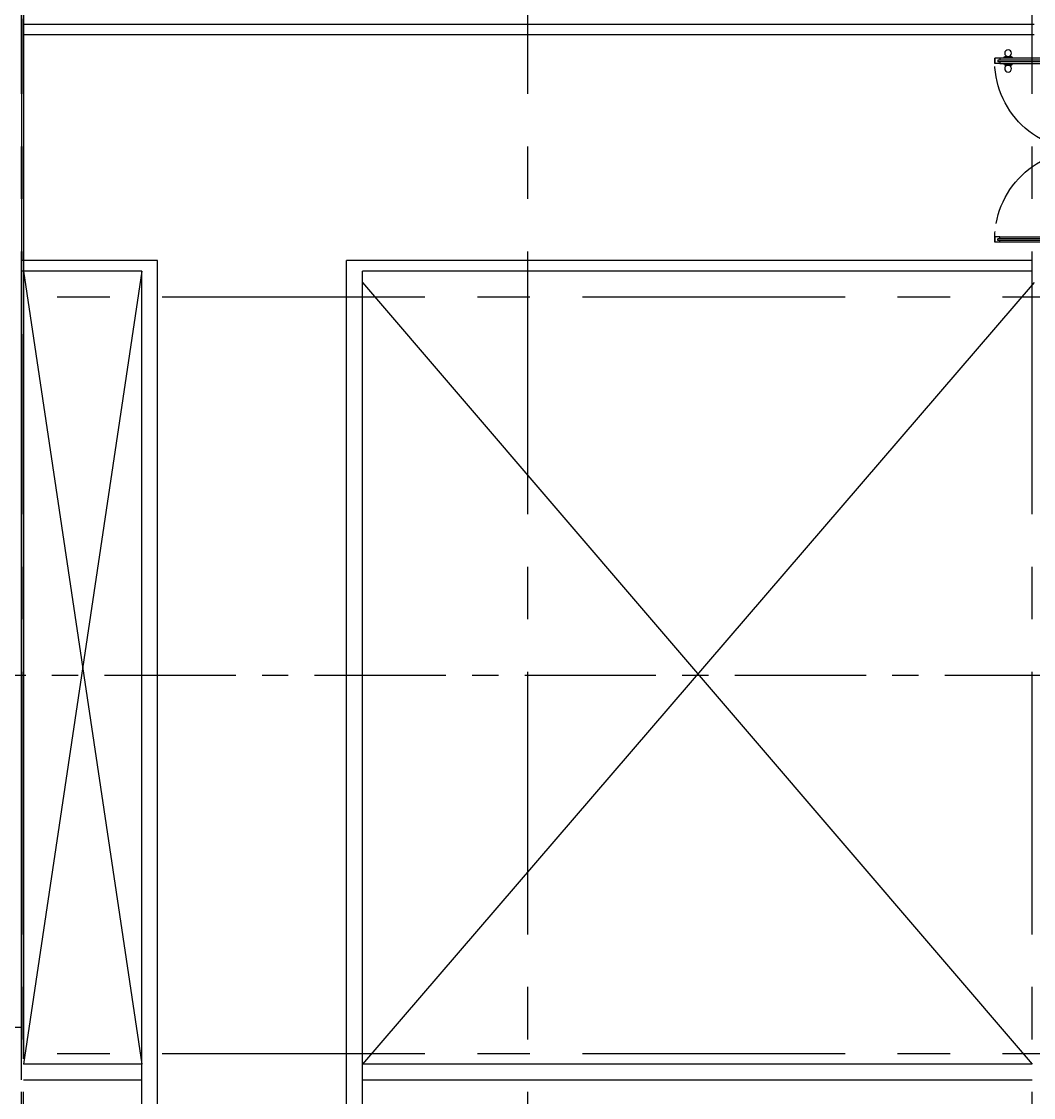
# Model space of a CAD drawing. Extents: x 417866231.7 to 417866328.5, y 43498046.7 to 43498124.2.
# Drawn here: x 417866255.24 to 417866264.87, y 43498053.17 to 43498063.41 of the extents above; entities that cross this region are included whole.
import ezdxf

# ---------------------------------------------------------------- set-up
doc = ezdxf.new("R2010")
doc.units = 0
doc.header["$MEASUREMENT"] = 0
for name, pattern in [('CENTER', [2, 1.25, -0.25, 0.25, -0.25]), ('CENTERX2', [4, 2.5, -0.5, 0.5, -0.5]), ('HIDDEN', [0.375, 0.25, -0.125])]:
    doc.linetypes.add(name, pattern=pattern)
for name, color, linetype in [('AXES', 11, 'CENTERX2'), ('AXES1', 11, 'CENTER'), ('COL', 7, 'CONTINUOUS'), ('DOOR', 9, 'CONTINUOUS'), ('EJ', 9, 'CONTINUOUS'), ('ROOF', 11, 'CONTINUOUS'), ('SHAFT', 9, 'CONTINUOUS'), ('WALL', 9, 'CONTINUOUS')]:
    doc.layers.add(name, color=color, linetype=linetype)

# ---------------------------------------------------------------- blocks, each defined once
blk = doc.blocks.new('A$C272A55A0')
at = {"layer": 'DOOR', "color": 0, "linetype": 'ByBlock'}
for p, q in [((-0.0001203324354719371, 900.3541752648598), (-0.0001203324500238523, 1050.354175264831)), ((49.99987966756453, 1050.354175264918), (-0.0001203324354719371, 1050.354175264918)), ((49.99987966756453, 950.354175264918), (49.99987966756453, 1050.354175264918)), ((1749.999879667535, 950.354175264918), (1749.999879667535, 1050.354175264918)), ((1749.999879667535, 1050.354175264918), (1799.999879667535, 1050.354175264918)), ((1799.999879667535, 1050.354175264918), (1799.999879667535, 900.354175264918)), ((24.99987966756453, 950.354175264918), (49.99987966756453, 950.354175264918)), ((24.99987966756453, 900.354175264918), (24.99987966756453, 950.354175264918)), ((1774.999879667535, 950.354175264918), (1749.999879667535, 950.354175264918)), ((1774.999879667535, 900.354175264918), (1774.999879667535, 950.354175264918)), ((-0.0001203324354719371, 900.354175264918), (24.99987966756453, 900.354175264918)), ((74.99987966756453, 900.354175264918), (24.99987966756453, 900.354175264918)), ((24.99987966756453, 850.354175264918), (24.99987966756453, 900.354175264918)), ((41.99987966756453, 850.354175264918), (24.99987966756453, 850.354175264918)), ((57.99987966756453, 870.354175264918), (41.99987966756453, 870.354175264918)), ((41.99987966756453, 870.354175264918), (41.99987966756453, 850.354175264918)), ((57.99987966756453, 850.354175264918), (57.99987966756453, 870.354175264918)), ((74.99987966756453, 850.354175264918), (57.99987966756453, 850.354175264918)), ((74.99987966756453, 900.354175264918), (74.99987966756453, 850.354175264918)), ((1724.999879667535, 900.354175264918), (1774.999879667535, 900.354175264918)), ((1724.999879667535, 900.354175264918), (1724.999879667535, 850.354175264918)), ((1724.999879667535, 850.354175264918), (1741.999879667535, 850.354175264918)), ((1741.999879667535, 870.354175264918), (1757.999879667535, 870.354175264918)), ((1741.999879667535, 850.354175264918), (1741.999879667535, 870.354175264918)), ((1757.999879667535, 870.354175264918), (1757.999879667535, 850.354175264918)), ((1757.999879667535, 850.354175264918), (1774.999879667535, 850.354175264918)), ((1799.999879667535, 900.354175264918), (1774.999879667535, 900.354175264918)), ((1774.999879667535, 850.354175264918), (1774.999879667535, 900.354175264918)), ((1717.799879667495, 160.1117180435103), (1708.799879667495, 160.1117180435103)), ((1708.799879667495, 95.31171804352198), (1708.799879667495, 160.1117180435103)), ((1724.999879667535, 172.7117180435162), (1717.799879667495, 172.7117180435162)), ((1717.799879667495, 172.7117180435162), (1717.799879667495, 82.71171804351616)), ((1717.799879667495, 95.31171804352198), (1717.799879667495, 160.1117180435103)), ((1774.999879667535, 172.7117180435162), (1782.199879667576, 172.7117180435162)), ((1782.199879667576, 172.7117180435162), (1782.199879667576, 82.71171804351616)), ((1782.199879667576, 160.1117180435103), (1791.199879667576, 160.1117180435103)), ((1782.199879667576, 95.31171804352198), (1782.199879667576, 160.1117180435103)), ((1791.199879667576, 95.31171804352198), (1791.199879667576, 160.1117180435103)), ((24.99987966756453, 50.35417526491801), (41.99987966753542, 50.35417526491801)), ((24.99987966756453, 50.35417526491801), (24.99987966756453, 0.3541752649180125)), ((24.99987966756453, 0.3541752649180125), (74.99987966756453, 0.3541752649180125)), ((74.99987966756453, 0.3541752649180125), (24.99987966756453, 0.3541752649180125)), ((41.99987966753542, 50.35417526491801), (41.99987966753542, 30.35417526491801)), ((41.99987966756453, 30.35417526491801), (57.99987966756453, 30.35417526491801)), ((57.99987966756453, 50.35417526491801), (74.99987966756453, 50.35417526491801)), ((57.99987966756453, 50.35417526491801), (57.99987966756453, 30.35417526491801)), ((74.99987966756453, 50.35417526491801), (74.99987966704066, 0.3541752648889087)), ((1717.799879667495, 95.31171804352198), (1708.799879667495, 95.31171804352198)), ((1724.999879667535, 82.71171804351616), (1717.799879667495, 82.71171804351616)), ((1741.999879667535, 50.35417526491801), (1724.999879667535, 50.35417526491801)), ((1724.999879667535, 50.35417526491801), (1724.999879668059, 0.3541752648889087)), ((1774.999879667535, 0.3541752649180125), (1724.999879667535, 0.3541752649180125)), ((1724.999879667535, 0.3541752649180125), (1774.999879667535, 0.3541752649180125)), ((1741.999879667535, 50.35417526491801), (1741.999879667535, 30.35417526491801)), ((1757.999879667535, 30.35417526491801), (1741.999879667535, 30.35417526491801)), ((1774.999879667535, 50.35417526491801), (1757.999879667565, 50.35417526491801)), ((1757.999879667565, 50.35417526491801), (1757.999879667565, 30.35417526491801)), ((1774.999879667535, 82.71171804351616), (1782.199879667576, 82.71171804351616)), ((1774.999879667535, 50.35417526491801), (1774.999879667535, 0.3541752649180125)), ((1782.199879667576, 95.31171804352198), (1791.199879667576, 95.31171804352198))]:
    blk.add_line(p, q, dxfattribs=at)
at = {"layer": 'DOOR', "color": 9, "linetype": 'ByBlock'}
for p, q in [((49.99987966756453, 1050.354175264918), (-0.0001203324354719371, 1010.208440949064)), ((49.99987966756453, 1050.354175264918), (-0.0001203324354719371, 936.6442452724732)), ((49.99987966756453, 1050.354175264918), (36.64259362407029, 950.354175264918)), ((1749.999879667535, 1050.354175264918), (1799.999879667535, 1010.208440949064)), ((1749.999879667535, 1050.354175264918), (1799.999879667535, 936.6442452724732)), ((1749.999879667535, 1050.354175264918), (1763.35716571103, 950.354175264918))]:
    blk.add_line(p, q, dxfattribs=at)
at = {"layer": 'DOOR', "linetype": 'ByBlock'}
for p, q in [((24.99987966756453, 850.354175264918), (24.99987966756453, 50.35417526491801)), ((41.99987966756453, 850.354175264918), (41.99987966753542, 50.35417526491801)), ((57.99987966756453, 850.354175264918), (57.99987966756453, 50.35417526491801)), ((74.99987966756453, 50.35417526491801), (74.99987966756453, 850.354175264918)), ((1724.999879667535, 50.35417526491801), (1724.999879667535, 850.354175264918)), ((1741.999879667535, 850.354175264918), (1741.999879667535, 50.35417526491801)), ((1757.999879667535, 850.354175264918), (1757.999879667565, 50.35417526491801)), ((1774.999879667535, 850.354175264918), (1774.999879667535, 50.35417526491801))]:
    blk.add_line(p, q, dxfattribs=at)
at = {"layer": 'DOOR', "color": 0, "linetype": 'ByBlock'}
for centre in [(1676.468935452576, 127.7117180435162), (1823.530823882553, 127.7117180435162)]:
    blk.add_circle(centre, 32.39999999998526, dxfattribs=at)
at = {"layer": 'DOOR', "color": 9, "linetype": 'ByBlock'}
for centre, radius, start, end in [((49.99987966756453, 1050.354175264918), 54.40195781277725, 203.2073828919769, 270), ((49.99987966756453, 1050.354175264918), 34.40195781277725, 180, 270), ((49.99987966756453, 1050.354175264918), 14.40195781277725, 180, 270), ((1749.999879667535, 1050.354175264918), 14.40195781277725, 270, 0), ((1749.999879667535, 1050.354175264918), 34.40195781277725, 270, 0), ((1749.999879667535, 1050.354175264918), 54.40195781277725, 270, 336.7926171080232), ((49.99987966756453, 1050.354175264918), 74.40195781277725, 227.7764264168309, 270), ((49.99987966756453, 1050.354175264918), 94.40195781277725, 238.0181880330829, 270), ((49.99987966756453, 1050.354175264918), 114.4019578127773, 244.083841882062, 257.3774258712915), ((49.99987966756453, 1050.354175264918), 134.4019578127773, 248.1598493930308, 259.2800236451595), ((1749.999879667535, 1050.354175264918), 74.40195781277725, 270, 312.2235735831691), ((1749.999879667535, 1050.354175264918), 94.40195781277725, 270, 301.9818119669171), ((1749.999879667535, 1050.354175264918), 114.4019578127773, 282.6225741287084, 295.916158117938), ((1749.999879667535, 1050.354175264918), 134.4019578127773, 280.7199763548405, 291.8401506069692), ((49.99987966756453, 1050.354175264918), 154.4019578127773, 251.1052885492919, 256.2857707775486), ((1749.999879667535, 1050.354175264918), 154.4019578127773, 283.7142292224514, 288.8947114507081)]:
    blk.add_arc(centre, radius, start, end, dxfattribs=at)
at = {"layer": 'DOOR', "linetype": 'HIDDEN', "ltscale": 0.5}
for centre, radius, start, end in [((49.99987966756453, 851.395841931575), 851.4087845464003, 268.3173765331032, 3.296482377102192), ((1749.999879667521, 851.3958419315459), 851.4087845463584, 176.7035176228957, 271.6826234668978)]:
    blk.add_arc(centre, radius, start, end, dxfattribs=at)
at = {"layer": 'WALL', "linetype": 'ByBlock'}
blk.add_line((1799.999879667565, 900.3541752650344), (1799.99987966755, 1050.354175265005), dxfattribs=at)

msp = doc.modelspace()

# ---------------------------------------------------------------- linework, layer by layer
at = {"layer": 'AXES'}
for p, q in [((417866260.0586051, 43498046.72449277), (417866260.0586051, 43498123.53716789)), ((417866255.2386051, 43498046.72449277), (417866255.2386051, 43498123.18716789)), ((417866255.2586051, 43498046.72449277), (417866255.2586051, 43498123.18716789)), ((417866264.8586051, 43498046.72449277), (417866264.8586051, 43498123.18716789)), ((417866307.0786051, 43498060.78878641), (417866239.0386051, 43498060.78878641)), ((417866307.0786051, 43498053.58878641), (417866239.0386051, 43498053.58878641))]:
    msp.add_line(p, q, dxfattribs=at)
at = {"layer": 'AXES1'}
msp.add_line((417866297.2786051, 43498057.18878641), (417866254.9886051, 43498057.18878641), dxfattribs=at)
at = {"layer": 'COL'}
for p, q in [((417866255.2386051, 43498053.83878641), (417866254.9386051, 43498053.83878641)), ((417866255.2386051, 43498053.33878641), (417866255.2386051, 43498053.83878641))]:
    msp.add_line(p, q, dxfattribs=at)
at = {"layer": 'EJ'}
for p, q in [((417866255.2386051, 43498063.28878641), (417866255.2386051, 43498061.18878641)), ((417866255.2586051, 43498063.28878641), (417866255.2586051, 43498061.18878641))]:
    msp.add_line(p, q, dxfattribs=at)
at = {"layer": 'ROOF'}
for p, q in [((417866255.2586051, 43498074.83878641), (417866255.2586051, 43498061.18878641)), ((417866255.2586051, 43498063.38878641), (417866264.8786051, 43498063.38878641)), ((417866255.2586051, 43498063.28878641), (417866264.8786051, 43498063.28878641)), ((417866255.2586051, 43498061.18878641), (417866255.2586051, 43498053.53878641)), ((417866256.5336051, 43498061.13878641), (417866255.2386051, 43498061.13878641)), ((417866256.5336051, 43498051.10378747), (417866256.5336051, 43498061.13878641)), ((417866258.3336051, 43498051.10378747), (417866258.3336051, 43498061.13878641)), ((417866264.8586051, 43498061.13878641), (417866258.3336051, 43498061.13878641)), ((417866256.3836051, 43498061.03878641), (417866255.2386051, 43498061.03878641)), ((417866256.3836051, 43498051.10378747), (417866256.3836051, 43498061.03878641)), ((417866258.4836051, 43498051.10378747), (417866258.4836051, 43498061.03878641)), ((417866264.8586051, 43498061.03878641), (417866258.4836051, 43498061.03878641)), ((417866256.3836051, 43498053.48878641), (417866255.2587261, 43498053.48878641)), ((417866264.8584841, 43498053.48878641), (417866258.4836051, 43498053.48878641)), ((417866255.2586051, 43498053.33878641), (417866256.3836051, 43498053.33878641)), ((417866258.4836051, 43498053.33878641), (417866264.8586051, 43498053.33878641))]:
    msp.add_line(p, q, dxfattribs=at)
at = {"layer": 'ROOF', "color": 9}
msp.add_line((417866255.2586051, 43498061.18878641), (417866255.2586051, 43498053.53878641), dxfattribs=at)
at = {"layer": 'SHAFT'}
for p, q in [((417866255.2586051, 43498061.03878641), (417866256.3836051, 43498053.48878641)), ((417866256.3836051, 43498061.03878641), (417866255.2587261, 43498053.48878641)), ((417866264.8786051, 43498060.92878746), (417866258.4836051, 43498053.48878641)), ((417866258.4836051, 43498060.92878746), (417866264.8584841, 43498053.48878641))]:
    msp.add_line(p, q, dxfattribs=at)
at = {"layer": 'WALL'}
for p, q in [((417866255.2386051, 43498063.43878641), (417866255.2386051, 43498061.13878641)), ((417866255.2386051, 43498061.13878641), (417866255.2386051, 43498061.18878641)), ((417866255.2386051, 43498061.13878641), (417866255.2386051, 43498061.18878641)), ((417866255.2386051, 43498053.83878641), (417866255.2386051, 43498060.43878641)), ((417866255.2386051, 43498060.43878641), (417866255.2386051, 43498059.98878641)), ((417866255.2386051, 43498053.83878641), (417866255.2386051, 43498060.43878641)), ((417866255.2386051, 43498059.18878641), (417866255.2386051, 43498053.83878641)), ((417866255.2386051, 43498059.18878641), (417866255.2386051, 43498053.83878641))]:
    msp.add_line(p, q, dxfattribs=at)
at = {"layer": 'WALL', "linetype": 'ByBlock'}
for p, q in [((417866255.2386051, 43498061.13878641), (417866255.2386051, 43498061.13878641)), ((417866255.2386051, 43498060.43878641), (417866255.2386051, 43498053.53878641))]:
    msp.add_line(p, q, dxfattribs=at)

# ---------------------------------------------------------------- block references
at = {"layer": 'DOOR', "color": 0, "linetype": 'ByBlock', "xscale": -0.001000002026557922, "yscale": 0.001000002026557922, "zscale": 0.001, "rotation": 270}
msp.add_blockref('A$C272A55A0', (417866264.503251, 43498061.28878611), dxfattribs=at)

doc.saveas('drawing.dxf')
